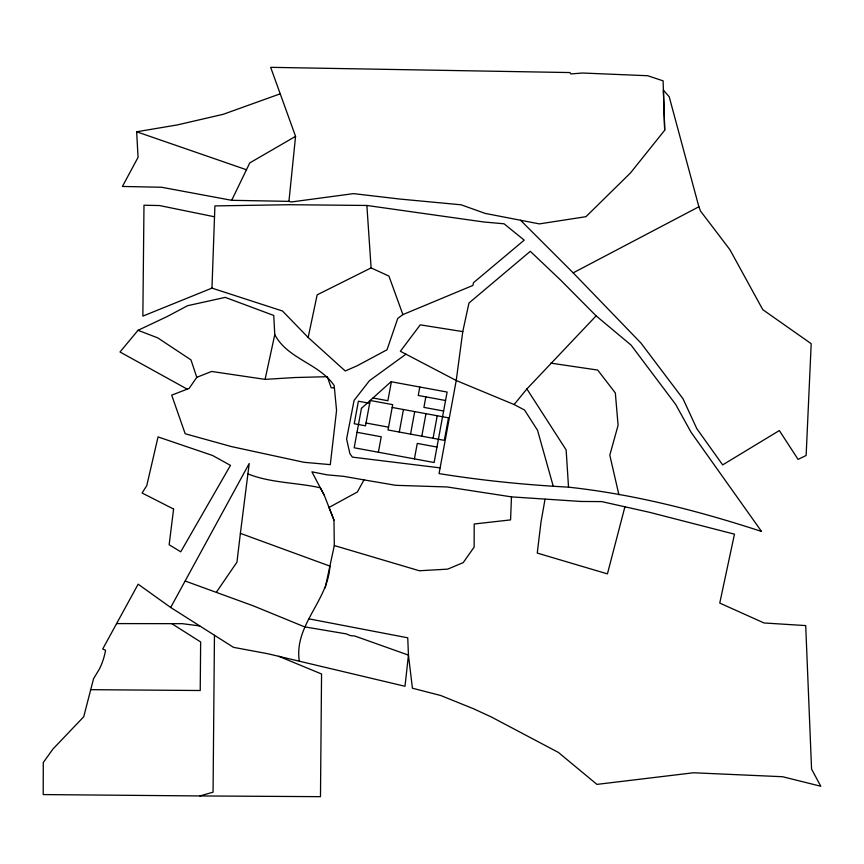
<?xml version="1.0" encoding="UTF-8"?>
<svg xmlns="http://www.w3.org/2000/svg" width="864" height="864" viewBox="0 0 864 864"><rect width="100%" height="100%" fill="white"/><g stroke="black" fill="none" stroke-linecap="round" stroke-linejoin="round"><path stroke-width="1.3" d="M299.322 661.1C293.782 625.309 328.158 600.642 329.897 566.104L240.386 533.358L249.221 463.504L170.683 607.478L233.496 647.341L267.926 653.756L405 686.275L408.445 655.117L407.743 637.805L309.15 618.905M214.456 635.256L213.062 792.18L199.93 795.938L43.2 794.578L43.286 762.491L52.931 749.056L83.722 716.764L93.56 678.694L99.328 669.179A68.494 68.494 0 0 0 105.278 651.758L105.527 650.246L102.708 649.015L138.143 584.194L170.683 607.478M211.961 288.122L214.909 205.902L289.44 204.714L366.876 205.459L483.689 221.972L504.09 223.808L524.2 240.149L473.44 282.744L472.997 285.39L402.894 314.604L397.775 318.395L387.018 349.769L357.242 365.731L345.244 370.991L308.156 337.478L282.496 311.008L211.961 288.122L142.852 316.116L143.986 205.222L159.538 205.546L214.52 216.788M511.477 496.876L510.57 519.901L474.206 523.994L474.131 547.128L463.223 562.615L447.703 569.138L419.375 570.758L334.314 545.551L333.968 520.096L329.022 507.449L357.372 491.983L363.982 479.898L395.82 485.32L447.196 486.972L511.477 496.876L580.997 501.466L601.679 501.595L649.512 512.309L734.465 534.168L719.755 603.083L764.003 622.966L805.702 625.59L811.566 769.111L820.8 786.251L782.579 776.725L693.533 772.772L596.938 784.382L558.425 752.458L491.368 716.99L473.72 708.836L440.683 695.498L412.42 688.208L408.445 655.117L354.683 635.99L350.492 635.656L346.378 633.895L304.582 626.864L253.346 605.869L185.285 581.062M288.943 201.366L295.564 136.35L270.67 67.338L569.959 72.565L570.823 73.937L582.595 73.019L647.698 75.73L663.109 80.849L664.697 130.216L630.439 172.994L585.943 216.691L539.352 223.895L485.136 213.397L461.16 204.8L399.946 199.066L353.527 193.633L291.362 201.971L288.943 201.366L231.692 200.308L161.579 187.261L122.418 186.451L138.067 157.334L136.642 131.782L177.433 124.902L223.312 114.275L280.163 93.841M240.386 533.358L236.952 562.151L216.508 592.034M462.769 331.603L456.224 380.506L439.063 473.602C482.047 480.514 525.128 484.834 568.523 487.156C634.381 494.348 698.641 510.905 761.53 531.446L691.07 432.27L675.605 404.33L631.066 345.082L596.117 315.857L560.628 280.098L530.302 251.316L468.958 303.026L462.769 331.603L420.26 324.853L400.378 351.27L456.224 380.506L514.112 404.536L524.502 409.99L537.516 430.24L553.068 485.6M545.022 499.273L541.037 521.802L537.257 553.079L607.424 573.88L624.877 506.952M378.378 452.239L381.229 436.774L357.026 432.313M391.37 381.78L387.871 400.734L372.946 397.991M399.287 432.043L403.434 409.525M410.551 434.128L414.698 411.599M419.796 387.018L418.241 395.464L445.554 400.507M414.418 458.881L417.269 443.416L436.968 447.055M425.855 396.868L423.911 407.387L443.61 411.016M421.805 436.201L425.963 413.672M433.069 438.275L437.227 415.757M274.774 334.638C287.68 359.122 319.194 363.442 334.174 385.549L336.56 410.389L330.286 464.638L304.052 462.305L231.53 446.612L185.177 433.75L171.688 395.15L189.13 388.411L196.787 377.32L211.583 371.455L265.097 379.372L274.774 334.638L273.748 315.457L225.256 297.378L187.628 305.683L167.26 316.494L138.035 330.307L120.01 351.994L187.229 389.146M308.156 337.478L317.164 294.84L371.099 267.905L388.919 276.059L402.894 314.604M325.199 587.92L334.314 545.551M231.692 200.308L249.772 162.907L295.564 136.35M514.112 404.536L526.889 388.94L596.117 315.857M405.961 354.186L369.446 380.7L354.067 400.421L346.594 439.009L349.92 453.719L352.404 457.132L440.122 467.867M664.697 130.216L663.379 90.083L669.2 96.746L698.879 206.766L573.178 272.851L520.549 220.255M265.097 379.372L294.905 377.536L327.305 376.693L331.193 387.796L334.39 387.796M116.608 623.592L182.412 623.678L199.757 625.936M199.93 795.938L320.479 796.662L321.559 673.996L278.77 656.294M90.472 689.666L200.221 690.52L200.642 641.963L171.698 623.592M550.843 363.139L597.704 370.062L615.33 392.947L618.095 425.272L609.811 455.155L618.894 494.737M363.982 479.898L343.753 476.356L327.197 474.854L311.904 471.82L324.205 495.126L333.968 520.096M369.652 403.294L358.387 401.22L354.24 423.738L365.504 425.822L370.17 400.486L392.699 404.644L388.022 429.97L444.334 440.348L448.492 417.83L392.18 407.452M366.023 423.014L388.541 427.162M136.642 131.782L246.521 169.765M138.035 330.307L157.723 337.867L190.976 359.888L196.787 377.32M247.903 473.904C270.875 483.106 296.428 482.436 320.339 487.793L324.205 495.126M573.178 272.851L640.969 343.062L683.035 398.79L696.805 428.652L722.66 464.897L779.35 430.553L798.077 459.378L806.134 455.479L811.199 343.688L762.782 309.668L729.907 249.664L700.52 211.054L698.879 206.766M526.889 388.94L566.147 449.939L568.523 487.156M366.876 205.459L371.099 267.905M173.599 509.047L169.15 544.763L180.749 551.804L230.472 465.372L212.609 455.501L158.047 436.914L146.783 485.59L142.096 493.009L173.599 509.047M361.454 408.337L354.175 447.779L434.117 462.51L447.109 392.051L391.025 381.715L361.454 408.337"/></g></svg>
